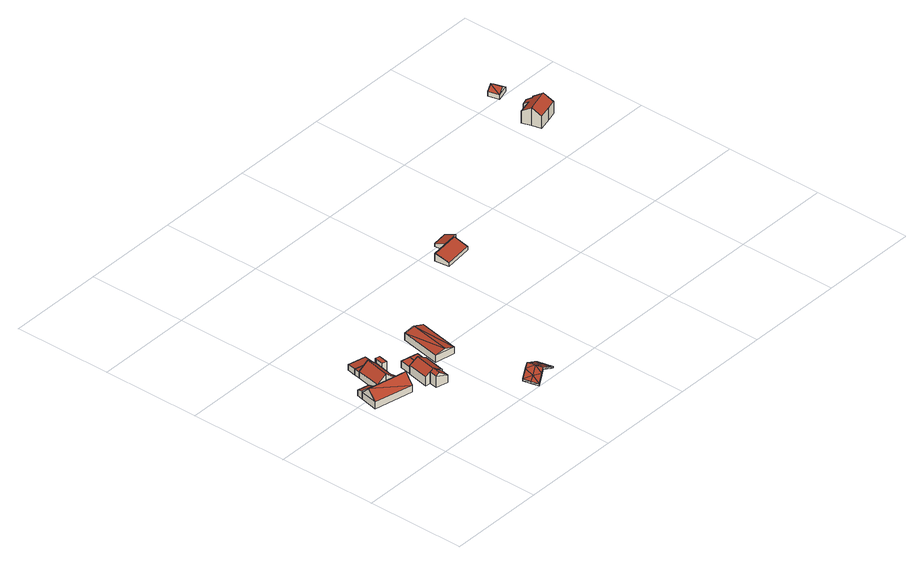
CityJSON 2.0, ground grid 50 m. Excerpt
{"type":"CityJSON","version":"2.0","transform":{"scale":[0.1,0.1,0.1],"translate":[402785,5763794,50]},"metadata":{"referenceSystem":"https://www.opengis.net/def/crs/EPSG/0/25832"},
"CityObjects":{
"building1":{"type":"Building","attributes":{"Gemeindeschluessel":"05515000","Geometrietyp2DReferenz":"3000","function":"31001_1000","roofType":"2100","measuredHeight":4.19},"geometry":[{"type":"Solid","lod":"2","boundaries":[[[[0,1,2,3]],[[4,5,1,0]],[[6,7,5,4]],[[3,2,7,6]],[[4,0,3,6]],[[1,5,7,2]]]],"semantics":{"surfaces":[{"type":"WallSurface"},{"type":"RoofSurface"},{"type":"GroundSurface"}],"values":[[0,0,0,0,1,2]]}}]},
"building2":{"type":"Building","attributes":{"Gemeindeschluessel":"05515000","Geometrietyp2DReferenz":"3000","function":"31001_1000","roofType":"3100","measuredHeight":8.21},"address":[{"country":"Germany","locality":"Münster","thoroughfareNumber":"65","thoroughfareName":"Lütke Ladbergen"}],"geometry":[{"type":"Solid","lod":"2","boundaries":[[[[8,9,2,10]],[[11,12,9,8]],[[13,14,12,11]],[[10,2,14,13]],[[8,15,11]],[[13,16,10]],[[15,8,10]],[[10,16,15]],[[11,15,16]],[[16,13,11]],[[9,12,14,2]]]],"semantics":{"surfaces":[{"type":"WallSurface"},{"type":"RoofSurface"},{"type":"GroundSurface"}],"values":[[0,0,0,0,0,0,1,1,1,1,2]]}}]},
"building3":{"type":"Building","attributes":{"Gemeindeschluessel":"05515000","Geometrietyp2DReferenz":"3000","function":"31001_2700","roofType":"3100","measuredHeight":7.7},"geometry":[{"type":"Solid","lod":"2","boundaries":[[[[17,18,19,20]],[[21,22,18,17]],[[23,24,22,21]],[[25,26,24,23]],[[27,28,26,25]],[[29,30,28,27]],[[31,32,30,29]],[[33,34,32,31]],[[35,36,34,33]],[[20,19,36,35]],[[29,27,25,31]],[[23,21,17,20,35,33,31,25]],[[18,22,24,26,28,30,32,34,36,19]]]],"semantics":{"surfaces":[{"type":"WallSurface"},{"type":"RoofSurface"},{"type":"GroundSurface"}],"values":[[0,0,0,0,0,0,0,0,0,0,1,1,2]]}}]},
"building4":{"type":"Building","attributes":{"Gemeindeschluessel":"05515000","Geometrietyp2DReferenz":"3000","function":"31001_2700","roofType":"2100","measuredHeight":3.39},"geometry":[{"type":"Solid","lod":"2","boundaries":[[[[37,38,30,39]],[[40,41,38,37]],[[42,34,41,40]],[[39,30,34,42]],[[40,37,39,42]],[[38,41,34,30]]]],"semantics":{"surfaces":[{"type":"WallSurface"},{"type":"RoofSurface"},{"type":"GroundSurface"}],"values":[[0,0,0,0,1,2]]}}]},
"building5":{"type":"Building","attributes":{"Gemeindeschluessel":"05515000","Geometrietyp2DReferenz":"3000","function":"31001_2700","roofType":"2100","measuredHeight":3.19},"geometry":[{"type":"Solid","lod":"2","boundaries":[[[[40,43,44,45]],[[37,46,43,40]],[[47,48,46,37]],[[45,44,48,47]],[[37,40,45,47]],[[43,46,48,44]]]],"semantics":{"surfaces":[{"type":"WallSurface"},{"type":"RoofSurface"},{"type":"GroundSurface"}],"values":[[0,0,0,0,1,2]]}}]},
"building6":{"type":"Building","attributes":{"Gemeindeschluessel":"05515000","Geometrietyp2DReferenz":"3000","function":"51009_1610","roofType":"9999","measuredHeight":6},"geometry":[{"type":"Solid","lod":"2","boundaries":[[[[49,50,51,52,53]],[[51,54,55,52]],[[50,34,54,51]],[[49,56,34,50]],[[53,57,56,49]],[[52,55,57,53]],[[54,34,56,57,55]]]],"semantics":{"surfaces":[{"type":"RoofSurface"},{"type":"WallSurface"},{"type":"GroundSurface"}],"values":[[0,1,1,1,1,1,2]]}}]},
"building7":{"type":"Building","attributes":{"Gemeindeschluessel":"05515000","Geometrietyp2DReferenz":"3000","function":"31001_1000"},"address":[{"country":"Germany","locality":"Münster","thoroughfareNumber":"67","thoroughfareName":"Lütke Ladbergen"}],"children":["building7-1","building7-2"]},
"building7-1":{"type":"BuildingPart","attributes":{"roofType":"3100","measuredHeight":7.41},"parents":["building7"],"geometry":[{"type":"Solid","lod":"2","boundaries":[[[[58,59,60,61]],[[62,63,59,58]],[[64,65,63,62]],[[58,66,62]],[[61,67,68,66,58]],[[62,66,68,69,64]],[[59,63,65,70,60]],[[60,70,71,61]],[[70,65,64,71]],[[68,67,72,69]],[[72,67,61,71]],[[69,72,71,64]]]],"semantics":{"surfaces":[{"type":"WallSurface"},{"type":"RoofSurface"},{"type":"GroundSurface"},{"type":"ClosureSurface"}],"values":[[0,0,0,0,1,1,2,3,3,0,3,3]]}}]},
"building7-2":{"type":"BuildingPart","attributes":{"roofType":"3100","measuredHeight":7.26},"parents":["building7"],"geometry":[{"type":"Solid","lod":"2","boundaries":[[[[73,74,75,76]],[[77,78,74,73]],[[79,80,78,77]],[[81,82,80,79]],[[83,61,60,82,81]],[[84,85,65,64,86]],[[76,75,85,84]],[[67,83,81,79,77,72]],[[73,76,84,86,69,72,77]],[[74,78,80,82,60,70,65,85,75]],[[61,83,67]],[[60,61,71,70]],[[61,67,72,71]],[[64,69,86]],[[65,70,71,64]],[[71,72,69,64]]]],"semantics":{"surfaces":[{"type":"WallSurface"},{"type":"RoofSurface"},{"type":"GroundSurface"},{"type":"ClosureSurface"}],"values":[[0,0,0,0,0,0,0,1,1,2,0,3,3,0,3,3]]}}]},
"building8":{"type":"Building","attributes":{"Gemeindeschluessel":"05515000","Geometrietyp2DReferenz":"3000","function":"51009_1611","roofType":"1000","measuredHeight":3.37},"geometry":[{"type":"Solid","lod":"2","boundaries":[[[[87,88,89,90]],[[91,92,88,87]],[[93,94,92,91]],[[90,89,94,93]],[[91,87,90,93]],[[88,92,94,89]]]],"semantics":{"surfaces":[{"type":"WallSurface"},{"type":"RoofSurface"},{"type":"GroundSurface"}],"values":[[0,0,0,0,1,2]]}}]},
"building9":{"type":"Building","attributes":{"Gemeindeschluessel":"05515000","Geometrietyp2DReferenz":"3000","function":"31001_2700","roofType":"1000","measuredHeight":3.31},"geometry":[{"type":"Solid","lod":"2","boundaries":[[[[87,88,92,91]],[[95,96,88,87]],[[97,98,96,95]],[[91,92,98,97]],[[95,87,91,97]],[[88,96,98,92]]]],"semantics":{"surfaces":[{"type":"WallSurface"},{"type":"RoofSurface"},{"type":"GroundSurface"}],"values":[[0,0,0,0,1,2]]}}]},
"building10":{"type":"Building","attributes":{"Gemeindeschluessel":"05515000","Geometrietyp2DReferenz":"3000","function":"31001_2700","roofType":"3100","measuredHeight":4.89},"geometry":[{"type":"Solid","lod":"2","boundaries":[[[[99,100,101,102]],[[103,104,100,99]],[[105,106,104,103]],[[102,101,106,105]],[[99,107,103]],[[105,108,102]],[[108,107,99]],[[99,102,108]],[[105,103,107]],[[107,108,105]],[[100,104,106,101]]]],"semantics":{"surfaces":[{"type":"WallSurface"},{"type":"RoofSurface"},{"type":"GroundSurface"}],"values":[[0,0,0,0,0,0,1,1,1,1,2]]}}]},
"building11":{"type":"Building","attributes":{"Geometrietyp2DReferenz":"2000","Gemeindeschluessel":"05515000","function":"53001_1800","roofType":"9999","measuredHeight":1},"geometry":[{"type":"Solid","lod":"2","boundaries":[[[[109,110,111]],[[110,112,111]],[[113,114,109]],[[114,110,109]],[[115,116,113]],[[116,114,113]],[[117,118,115]],[[118,116,115]],[[119,120,117]],[[120,118,117]],[[121,122,119]],[[122,120,119]],[[123,124,121]],[[124,122,121]],[[125,126,123]],[[126,124,123]],[[127,128,125]],[[128,126,125]],[[129,130,127]],[[130,128,127]],[[131,132,129]],[[132,130,129]],[[133,134,131]],[[134,132,131]],[[135,136,133]],[[136,134,133]],[[111,112,135]],[[112,136,135]],[[112,110,137]],[[137,110,114]],[[137,114,138]],[[138,114,116]],[[138,116,139]],[[139,116,118]],[[139,118,122]],[[122,118,120]],[[136,112,137]],[[136,137,134]],[[134,137,132]],[[132,137,130]],[[130,137,138]],[[130,138,128]],[[128,138,126]],[[126,138,139]],[[126,139,124]],[[124,139,122]],[[111,140,109]],[[140,113,109]],[[140,141,113]],[[141,115,113]],[[141,142,115]],[[142,117,115]],[[142,121,117]],[[121,119,117]],[[135,140,111]],[[135,133,140]],[[133,131,140]],[[131,129,140]],[[129,141,140]],[[129,127,141]],[[127,125,141]],[[125,142,141]],[[125,123,142]],[[123,121,142]]]],"semantics":{"surfaces":[{"type":"WallSurface"},{"type":"GroundSurface"},{"type":"RoofSurface"}],"values":[[0,0,0,0,0,0,0,0,0,0,0,0,0,0,0,0,0,0,0,0,0,0,0,0,0,0,0,0,1,1,1,1,1,1,1,1,1,1,1,1,1,1,1,1,1,1,2,2,2,2,2,2,2,2,2,2,2,2,2,2,2,2,2,2]]}}]},
"building12":{"type":"Building","attributes":{"Gemeindeschluessel":"05515000","Geometrietyp2DReferenz":"3000","function":"31001_2700","roofType":"3100","measuredHeight":4.29},"geometry":[{"type":"Solid","lod":"2","boundaries":[[[[143,144,145,146]],[[147,148,144,143]],[[149,150,148,147]],[[146,145,150,149]],[[143,151,147]],[[149,152,146]],[[146,152,151,143]],[[147,151,152,149]],[[144,148,150,145]]]],"semantics":{"surfaces":[{"type":"WallSurface"},{"type":"RoofSurface"},{"type":"GroundSurface"}],"values":[[0,0,0,0,0,0,1,1,2]]}}]},
"building13":{"type":"Building","attributes":{"Gemeindeschluessel":"05515000","Geometrietyp2DReferenz":"3000","function":"31001_2700","roofType":"2100","measuredHeight":3.63},"geometry":[{"type":"Solid","lod":"2","boundaries":[[[[153,154,155,156]],[[149,157,154,153]],[[158,159,157,149]],[[160,161,159,158]],[[156,155,161,160]],[[158,149,153,156,160]],[[154,157,159,161,155]]]],"semantics":{"surfaces":[{"type":"WallSurface"},{"type":"RoofSurface"},{"type":"GroundSurface"}],"values":[[0,0,0,0,0,1,2]]}}]},
"building14":{"type":"Building","attributes":{"Gemeindeschluessel":"05515000","Geometrietyp2DReferenz":"3000","function":"31001_1000","roofType":"3100","measuredHeight":9.61},"address":[{"country":"Germany","locality":"Münster","thoroughfareNumber":"87","thoroughfareName":"Lütke Ladbergen"},{"country":"Germany","locality":"Münster","thoroughfareNumber":"87a","thoroughfareName":"Lütke Ladbergen"}],"geometry":[{"type":"Solid","lod":"2","boundaries":[[[[162,163,164,165]],[[166,167,163,162]],[[168,169,167,166]],[[170,171,169,168]],[[172,173,171,170]],[[174,175,173,172]],[[176,177,175,174]],[[178,179,177,176]],[[180,181,179,178]],[[182,183,181,180]],[[165,164,183,182]],[[176,174,172,170,178]],[[168,166,162,165,182,180,178,170]],[[163,167,169,171,173,175,177,179,181,183,164]]]],"semantics":{"surfaces":[{"type":"WallSurface"},{"type":"RoofSurface"},{"type":"GroundSurface"}],"values":[[0,0,0,0,0,0,0,0,0,0,0,1,1,2]]}}]},
"building15":{"type":"Building","attributes":{"Gemeindeschluessel":"05515000","Geometrietyp2DReferenz":"3000","function":"31001_2460","roofType":"3100","measuredHeight":4.72},"geometry":[{"type":"Solid","lod":"2","boundaries":[[[[184,185,186,187]],[[188,189,185,184]],[[190,191,189,188]],[[187,186,191,190]],[[184,192,188]],[[190,193,187]],[[187,193,192]],[[192,184,187]],[[193,190,188]],[[188,192,193]],[[185,189,191,186]]]],"semantics":{"surfaces":[{"type":"WallSurface"},{"type":"RoofSurface"},{"type":"GroundSurface"}],"values":[[0,0,0,0,0,0,1,1,1,1,2]]}}]}
},
"vertices":[
[35,526,68],[35,526,38],[28,496,38],[28,496,80],[93,514,68],[93,514,38],[86,484,80],[86,484,38],
[228,454,74],[228,454,38],[28,496,74],[208,363,74],[208,363,38],[9,405,74],[9,405,38],[218,408,120],[19,450,120],
[233,485,55],[233,485,37],[233,484,37],[233,484,55],[234,485,54],[234,485,37],[227,454,54],[227,454,37],[158,468,114],[158,468,37],[112,478,74],[112,478,37],[139,605,74],[139,605,37],[184,595,114],[184,595,37],[230,585,74],[230,585,37],[210,489,74],[210,489,37],
[145,636,68],[145,636,37],[139,605,71],[237,616,68],[237,616,37],[230,585,71],
[237,616,36],[247,663,36],[247,663,64],[145,636,36],[156,683,64],[156,683,36],
[232,594,97],[230,585,97],[222,545,97],[245,540,97],[255,589,97],[222,545,37],[245,540,37],[232,594,37],[255,589,37],
[363,293,76],[363,293,37],[371,331,37],[371,331,76],[300,306,97],[300,306,37],[308,345,97],[308,345,37],[317,303,111],[333,339,106],[325,341,111],[316,343,104],[326,341,37],[326,341,91],[326,341,110],
[306,459,84],[306,459,37],[304,460,37],[304,460,82],[349,451,110],[349,451,37],[352,450,108],[352,450,37],[394,441,82],[394,441,37],[371,331,83],[281,350,83],[281,350,37],[308,345,99],
[364,509,70],[364,509,36],[318,519,36],[318,519,70],[352,450,70],[352,450,36],[306,459,70],[306,459,36],
[406,500,70],[406,500,36],[394,441,70],[394,441,36],
[484,638,72],[484,638,36],[443,429,36],[443,429,72],[584,619,72],[584,619,36],[544,409,72],[544,409,36],[534,629,85],[494,419,85],
[617,82,13],[617,82,3],[625,43,13],[625,43,3],[641,87,54],[641,87,44],[654,89,77],[654,89,67],[724,105,35],[724,105,25],[746,110,22],[746,110,12],[755,71,22],[755,71,12],[764,32,22],[764,32,12],[742,27,35],[742,27,25],[672,11,77],[672,11,67],[658,9,54],[658,9,44],[658,8,54],[658,8,44],[657,8,54],[657,8,44],[633,3,13],[633,3,3],[639,45,26],[663,50,67],[733,66,25],[639,45,36],[663,50,77],[733,66,35],
[1033,849,44],[1033,849,26],[1177,867,26],[1177,867,44],[1024,924,66],[1024,924,26],[1168,941,66],[1168,941,26],[1025,916,69],[1169,934,69],
[1187,944,66],[1187,944,30],[1180,999,30],[1180,999,46],[1168,941,30],[1107,934,66],[1107,934,30],[1100,990,46],[1100,990,30],
[2143,1349,71],[2143,1349,26],[2109,1339,26],[2109,1339,71],[2150,1322,90],[2150,1322,26],[2161,1325,90],[2161,1325,26],[2174,1279,122],[2174,1279,26],[2187,1232,89],[2187,1232,26],[2136,1218,89],[2136,1218,26],[2069,1200,90],[2069,1200,26],[2056,1247,122],[2056,1247,26],[2043,1293,90],[2043,1293,26],[2116,1313,90],[2116,1313,26],
[2100,1533,51],[2100,1533,26],[2115,1478,26],[2115,1478,51],[2160,1549,51],[2160,1549,26],[2176,1494,51],[2176,1494,26],[2130,1541,73],[2145,1486,73]
]}
